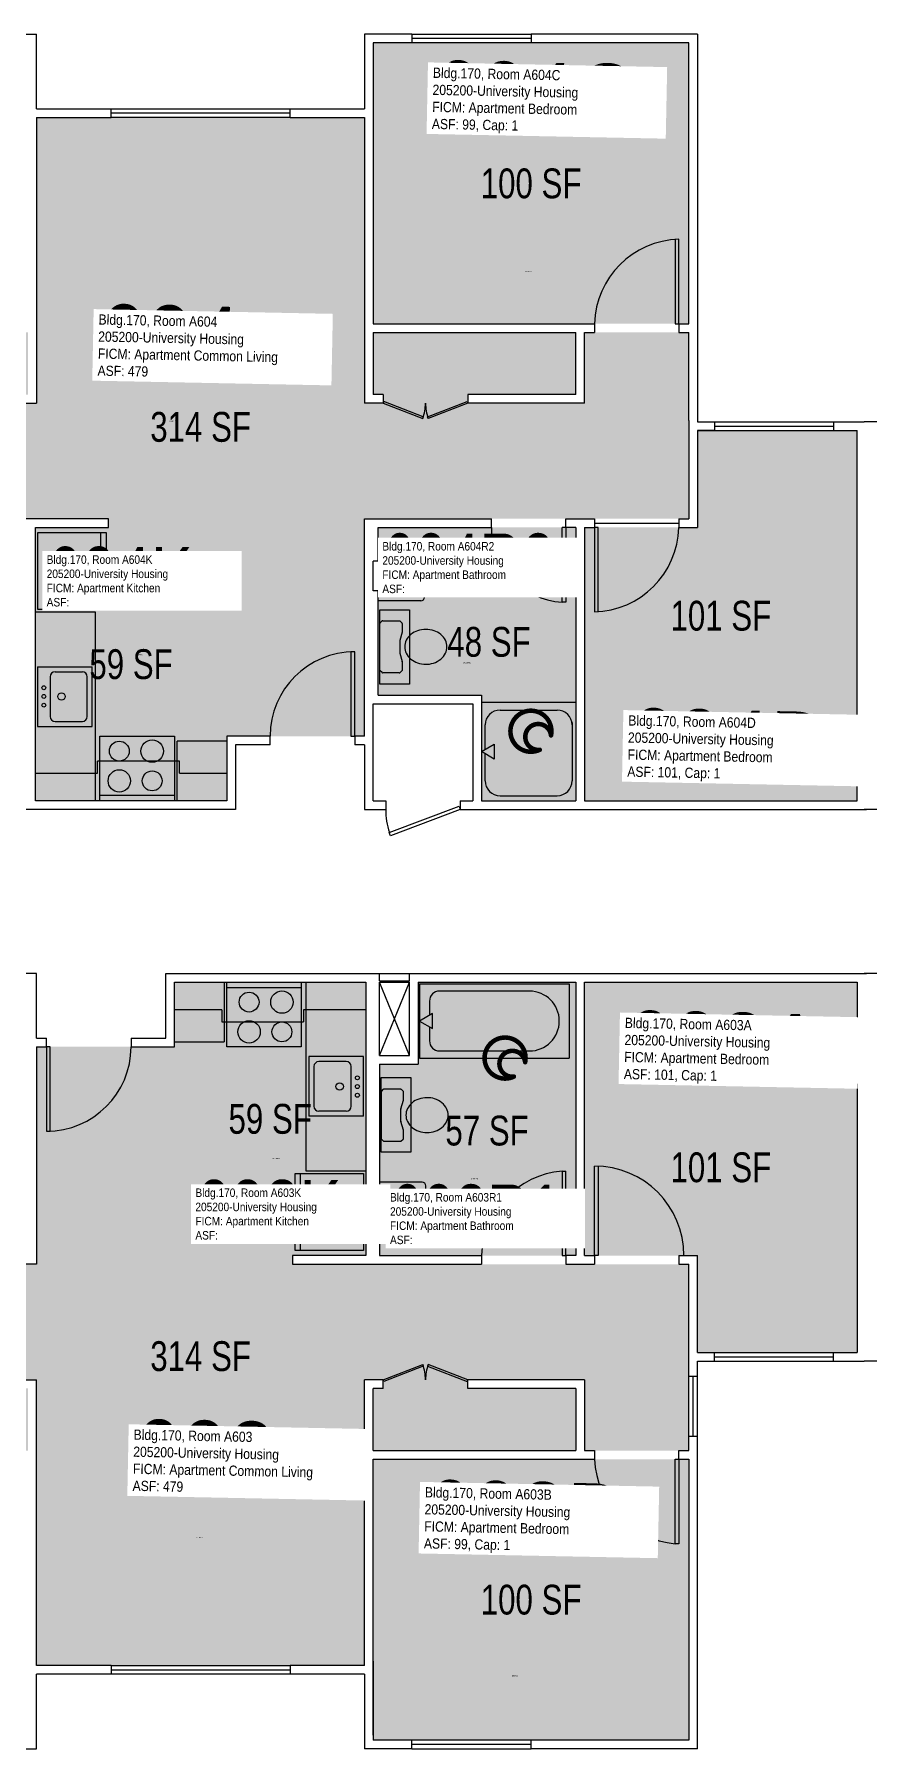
# Model space of a CAD drawing. Header units: inches. Extents: x -88 to 2437, y -52 to 1673.
# Drawn here: x 915 to 1251, y -52 to 638 of the extents above; entities that cross this region are included whole.
import ezdxf
from ezdxf.enums import TextEntityAlignment as Align

# ---------------------------------------------------------------- set-up
doc = ezdxf.new("R2010")
doc.units = ezdxf.units.IN
doc.header["$LTSCALE"] = 10
doc.header["$MEASUREMENT"] = 0
doc.layers.get('0').update_dxf_attribs({"linetype": 'CONTINUOUS'})
for name, color, linetype in [('A-DOOR', 2, 'CONTINUOUS'), ('A-FLOR', 3, 'CONTINUOUS'), ('A-GLAZ', 1, 'CONTINUOUS'), ('A-IDEN-ICON', 4, 'CONTINUOUS'), ('A-IDEN-RNUM', 7, 'CONTINUOUS'), ('A-IDEN-SNUM', 4, 'CONTINUOUS'), ('A-IDEN-VNUM', 4, 'CONTINUOUS'), ('A-WALL', 5, 'CONTINUOUS'), ('AREA-TEXT', 3, 'CONTINUOUS'), ('Rooms-Category-Color', 7, 'CONTINUOUS'), ('Rooms-College-Color', 7, 'CONTINUOUS'), ('Rooms-Department-Color', 7, 'CONTINUOUS'), ('Rooms-Division-Color', 7, 'CONTINUOUS'), ('Rooms-Information', 7, 'CONTINUOUS')]:
    doc.layers.add(name, color=color, linetype=linetype)
doc.styles.add('CP_AREA', font='arial.ttf', dxfattribs={"height": 15})
doc.styles.add('CP_ROOMSNUMBER', font='arial.ttf', dxfattribs={"height": 1})
doc.styles.add('CP_ROOMVNUMBER', font='arial.ttf', dxfattribs={"width": 0.85, "height": 0.075})

# ---------------------------------------------------------------- blocks, each defined once
blk = doc.blocks.new('CPBATH')
at = {"color": 0, "linetype": 'ByBlock', "const_width": 0.0127}
for points in [[(0.0571, 0.0168, 0.861492), (-0.0551, 0, 1)], [(-0.0551, 0, 0.726902), (0.0487, -0.0337, 1)], [(0.0571, 0.0168, 0.729002), (-0.0084, -0.0042, 1)], [(-0.0084, -0.0042, 0.609468), (0.0487, -0.0337, 1)]]:
    blk.add_lwpolyline(points, format="xyb", dxfattribs=at)
at = {"color": 0, "linetype": 'ByBlock', "const_width": 0.00637}
for points in [[(0.0544, 0.0152, 1), (0.0599, 0.0184, 1)], [(0.0459, -0.0353, 1), (0.0515, -0.0321, 1)]]:
    blk.add_lwpolyline(points, format="xyb", close=True, dxfattribs=at)

msp = doc.modelspace()

# ---------------------------------------------------------------- hatches: boundary and pattern name
at = {"layer": 'Rooms-Category-Color', "true_color": 0x728ef3}
for points in [[(1051.31, 521.86), (1178.31, 521.86), (1178.31, 634.86), (1051.31, 634.86)], [(1178.31, 518.36), (1178.31, 443.36), (1047.81, 443.36), (1047.81, 355.86), (992.31, 355.86), (992.31, 439.86), (944.8, 439.86), (944.8, 443.36), (785.31, 443.36), (785.31, 518.36), (827.31, 518.36), (827.31, 489.86), (874.31, 489.86), (874.31, 493.36), (830.81, 493.36), (830.81, 518.36), (912.31, 518.36), (912.31, 493.36), (908.31, 493.36), (908.31, 489.86), (915.81, 489.86), (915.81, 604.86), (1047.81, 604.86), (1047.81, 489.86), (1055.31, 489.86), (1055.31, 493.36), (1051.31, 493.36), (1051.31, 518.36), (1132.81, 518.36), (1132.81, 493.36), (1089.31, 493.36), (1089.31, 489.86), (1136.31, 489.86), (1136.31, 518.36)], [(1181.81, 478.86), (1246.06, 478.86), (1246.06, 329.86), (1136.31, 329.86), (1136.31, 439.86), (1181.81, 439.86)], [(915.31, 439.86), (992.31, 439.86), (992.31, 329.86), (915.31, 329.86)], [(1132.81, 439.86), (1053.31, 439.86), (1053.31, 372.36), (1094.81, 372.36), (1094.81, 329.86), (1132.81, 329.86)], [(971.31, 256.86), (1048.31, 256.86), (1048.31, 146.86), (971.31, 146.86)], [(1069.31, 256.86), (1132.81, 256.86), (1132.81, 146.86), (1053.81, 146.86), (1053.81, 223.86), (1069.31, 223.86)], [(1136.31, 256.86), (1246.06, 256.86), (1246.06, 107.86), (1181.81, 107.86), (1181.81, 146.86), (1136.31, 146.86)], [(785.31, 68.36), (785.31, 143.36), (915.81, 143.36), (915.81, 230.86), (971.31, 230.86), (971.31, 146.86), (1018.82, 146.86), (1018.82, 143.36), (1178.31, 143.36), (1178.31, 68.36), (1136.31, 68.36), (1136.31, 96.86), (1089.31, 96.86), (1089.31, 93.36), (1132.81, 93.36), (1132.81, 68.36), (1051.31, 68.36), (1051.31, 93.36), (1055.31, 93.36), (1055.31, 96.86), (1047.81, 96.86), (1047.81, -18.14), (915.81, -18.14), (915.81, 96.86), (908.31, 96.86), (908.31, 93.36), (912.31, 93.36), (912.31, 68.36), (830.81, 68.36), (830.81, 93.36), (874.31, 93.36), (874.31, 96.86), (827.31, 96.86), (827.31, 68.36)], [(1051.31, 64.86), (1178.31, 64.86), (1178.31, -48.14), (1051.31, -48.14)]]:
    msp.add_hatch(color=171, dxfattribs=at).paths.add_polyline_path(points)
at = {"layer": 'Rooms-College-Color', "true_color": 0xadadad}
for points in [[(1051.31, 521.86), (1178.31, 521.86), (1178.31, 634.86), (1051.31, 634.86)], [(1178.31, 518.36), (1178.31, 443.36), (1047.81, 443.36), (1047.81, 355.86), (992.31, 355.86), (992.31, 439.86), (944.8, 439.86), (944.8, 443.36), (785.31, 443.36), (785.31, 518.36), (827.31, 518.36), (827.31, 489.86), (874.31, 489.86), (874.31, 493.36), (830.81, 493.36), (830.81, 518.36), (912.31, 518.36), (912.31, 493.36), (908.31, 493.36), (908.31, 489.86), (915.81, 489.86), (915.81, 604.86), (1047.81, 604.86), (1047.81, 489.86), (1055.31, 489.86), (1055.31, 493.36), (1051.31, 493.36), (1051.31, 518.36), (1132.81, 518.36), (1132.81, 493.36), (1089.31, 493.36), (1089.31, 489.86), (1136.31, 489.86), (1136.31, 518.36)], [(1181.81, 478.86), (1246.06, 478.86), (1246.06, 329.86), (1136.31, 329.86), (1136.31, 439.86), (1181.81, 439.86)], [(915.31, 439.86), (992.31, 439.86), (992.31, 329.86), (915.31, 329.86)], [(1132.81, 439.86), (1053.31, 439.86), (1053.31, 372.36), (1094.81, 372.36), (1094.81, 329.86), (1132.81, 329.86)], [(971.31, 256.86), (1048.31, 256.86), (1048.31, 146.86), (971.31, 146.86)], [(1069.31, 256.86), (1132.81, 256.86), (1132.81, 146.86), (1053.81, 146.86), (1053.81, 223.86), (1069.31, 223.86)], [(1136.31, 256.86), (1246.06, 256.86), (1246.06, 107.86), (1181.81, 107.86), (1181.81, 146.86), (1136.31, 146.86)], [(785.31, 68.36), (785.31, 143.36), (915.81, 143.36), (915.81, 230.86), (971.31, 230.86), (971.31, 146.86), (1018.82, 146.86), (1018.82, 143.36), (1178.31, 143.36), (1178.31, 68.36), (1136.31, 68.36), (1136.31, 96.86), (1089.31, 96.86), (1089.31, 93.36), (1132.81, 93.36), (1132.81, 68.36), (1051.31, 68.36), (1051.31, 93.36), (1055.31, 93.36), (1055.31, 96.86), (1047.81, 96.86), (1047.81, -18.14), (915.81, -18.14), (915.81, 96.86), (908.31, 96.86), (908.31, 93.36), (912.31, 93.36), (912.31, 68.36), (830.81, 68.36), (830.81, 93.36), (874.31, 93.36), (874.31, 96.86), (827.31, 96.86), (827.31, 68.36)], [(1051.31, 64.86), (1178.31, 64.86), (1178.31, -48.14), (1051.31, -48.14)]]:
    msp.add_hatch(color=253, dxfattribs=at).paths.add_polyline_path(points)
at = {"layer": 'Rooms-Department-Color', "true_color": 0x604aed}
for points in [[(1051.31, 521.86), (1178.31, 521.86), (1178.31, 634.86), (1051.31, 634.86)], [(1178.31, 518.36), (1178.31, 443.36), (1047.81, 443.36), (1047.81, 355.86), (992.31, 355.86), (992.31, 439.86), (944.8, 439.86), (944.8, 443.36), (785.31, 443.36), (785.31, 518.36), (827.31, 518.36), (827.31, 489.86), (874.31, 489.86), (874.31, 493.36), (830.81, 493.36), (830.81, 518.36), (912.31, 518.36), (912.31, 493.36), (908.31, 493.36), (908.31, 489.86), (915.81, 489.86), (915.81, 604.86), (1047.81, 604.86), (1047.81, 489.86), (1055.31, 489.86), (1055.31, 493.36), (1051.31, 493.36), (1051.31, 518.36), (1132.81, 518.36), (1132.81, 493.36), (1089.31, 493.36), (1089.31, 489.86), (1136.31, 489.86), (1136.31, 518.36)], [(1181.81, 478.86), (1246.06, 478.86), (1246.06, 329.86), (1136.31, 329.86), (1136.31, 439.86), (1181.81, 439.86)], [(915.31, 439.86), (992.31, 439.86), (992.31, 329.86), (915.31, 329.86)], [(1132.81, 439.86), (1053.31, 439.86), (1053.31, 372.36), (1094.81, 372.36), (1094.81, 329.86), (1132.81, 329.86)], [(971.31, 256.86), (1048.31, 256.86), (1048.31, 146.86), (971.31, 146.86)], [(1069.31, 256.86), (1132.81, 256.86), (1132.81, 146.86), (1053.81, 146.86), (1053.81, 223.86), (1069.31, 223.86)], [(1136.31, 256.86), (1246.06, 256.86), (1246.06, 107.86), (1181.81, 107.86), (1181.81, 146.86), (1136.31, 146.86)], [(785.31, 68.36), (785.31, 143.36), (915.81, 143.36), (915.81, 230.86), (971.31, 230.86), (971.31, 146.86), (1018.82, 146.86), (1018.82, 143.36), (1178.31, 143.36), (1178.31, 68.36), (1136.31, 68.36), (1136.31, 96.86), (1089.31, 96.86), (1089.31, 93.36), (1132.81, 93.36), (1132.81, 68.36), (1051.31, 68.36), (1051.31, 93.36), (1055.31, 93.36), (1055.31, 96.86), (1047.81, 96.86), (1047.81, -18.14), (915.81, -18.14), (915.81, 96.86), (908.31, 96.86), (908.31, 93.36), (912.31, 93.36), (912.31, 68.36), (830.81, 68.36), (830.81, 93.36), (874.31, 93.36), (874.31, 96.86), (827.31, 96.86), (827.31, 68.36)], [(1051.31, 64.86), (1178.31, 64.86), (1178.31, -48.14), (1051.31, -48.14)]]:
    msp.add_hatch(color=173, dxfattribs=at).paths.add_polyline_path(points)
at = {"layer": 'Rooms-Division-Color', "true_color": 0x604aed}
for points in [[(1051.31, 521.86), (1178.31, 521.86), (1178.31, 634.86), (1051.31, 634.86)], [(1178.31, 518.36), (1178.31, 443.36), (1047.81, 443.36), (1047.81, 355.86), (992.31, 355.86), (992.31, 439.86), (944.8, 439.86), (944.8, 443.36), (785.31, 443.36), (785.31, 518.36), (827.31, 518.36), (827.31, 489.86), (874.31, 489.86), (874.31, 493.36), (830.81, 493.36), (830.81, 518.36), (912.31, 518.36), (912.31, 493.36), (908.31, 493.36), (908.31, 489.86), (915.81, 489.86), (915.81, 604.86), (1047.81, 604.86), (1047.81, 489.86), (1055.31, 489.86), (1055.31, 493.36), (1051.31, 493.36), (1051.31, 518.36), (1132.81, 518.36), (1132.81, 493.36), (1089.31, 493.36), (1089.31, 489.86), (1136.31, 489.86), (1136.31, 518.36)], [(1181.81, 478.86), (1246.06, 478.86), (1246.06, 329.86), (1136.31, 329.86), (1136.31, 439.86), (1181.81, 439.86)], [(915.31, 439.86), (992.31, 439.86), (992.31, 329.86), (915.31, 329.86)], [(1132.81, 439.86), (1053.31, 439.86), (1053.31, 372.36), (1094.81, 372.36), (1094.81, 329.86), (1132.81, 329.86)], [(971.31, 256.86), (1048.31, 256.86), (1048.31, 146.86), (971.31, 146.86)], [(1069.31, 256.86), (1132.81, 256.86), (1132.81, 146.86), (1053.81, 146.86), (1053.81, 223.86), (1069.31, 223.86)], [(1136.31, 256.86), (1246.06, 256.86), (1246.06, 107.86), (1181.81, 107.86), (1181.81, 146.86), (1136.31, 146.86)], [(785.31, 68.36), (785.31, 143.36), (915.81, 143.36), (915.81, 230.86), (971.31, 230.86), (971.31, 146.86), (1018.82, 146.86), (1018.82, 143.36), (1178.31, 143.36), (1178.31, 68.36), (1136.31, 68.36), (1136.31, 96.86), (1089.31, 96.86), (1089.31, 93.36), (1132.81, 93.36), (1132.81, 68.36), (1051.31, 68.36), (1051.31, 93.36), (1055.31, 93.36), (1055.31, 96.86), (1047.81, 96.86), (1047.81, -18.14), (915.81, -18.14), (915.81, 96.86), (908.31, 96.86), (908.31, 93.36), (912.31, 93.36), (912.31, 68.36), (830.81, 68.36), (830.81, 93.36), (874.31, 93.36), (874.31, 96.86), (827.31, 96.86), (827.31, 68.36)], [(1051.31, 64.86), (1178.31, 64.86), (1178.31, -48.14), (1051.31, -48.14)]]:
    msp.add_hatch(color=173, dxfattribs=at).paths.add_polyline_path(points)

# ---------------------------------------------------------------- linework, layer by layer
for p, q in [((916.31, 406.86), (916.31, 437.86)), ((916.31, 437.86), (943.81, 437.86)), ((941.56, 437.86), (941.56, 406.86)), ((943.81, 437.86), (943.81, 406.86)), ((1070.43, 430.36), (1053.31, 430.36)), ((1071.93, 428.86), (1071.93, 411.86)), ((1070.43, 410.36), (1053.31, 410.36)), ((915.31, 405.86), (939.31, 405.86)), ((943.81, 406.86), (916.31, 406.86)), ((939.31, 405.86), (939.31, 329.86)), ((1053.93, 376.77), (1053.93, 406.77)), ((1053.93, 406.77), (1065.93, 406.77)), ((1053.93, 382.36), (1053.93, 401.19)), ((1054.05, 401.48), (1054.81, 402.24)), ((1055.1, 402.36), (1061.93, 402.36)), ((1061.93, 402.36), (1062.81, 401.48)), ((1062.93, 401.19), (1062.93, 397.92)), ((1065.93, 406.77), (1065.93, 376.77)), ((1061.93, 394.3), (1061.93, 389.42)), ((1062.92, 397.8), (1061.95, 394.42)), ((1061.95, 389.3), (1062.92, 385.92)), ((916.21, 383.82), (938.21, 383.82)), ((916.21, 383.82), (916.21, 359.82)), ((921.21, 379.82), (921.21, 363.82)), ((923.21, 381.82), (934.21, 381.82)), ((936.21, 363.82), (936.21, 379.82)), ((938.21, 359.82), (938.21, 383.82)), ((1054.81, 381.48), (1053.93, 382.36)), ((1061.76, 381.36), (1055.1, 381.36)), ((1062.93, 382.36), (1062.05, 381.48)), ((1062.93, 385.8), (1062.93, 382.36)), ((1065.93, 376.77), (1053.93, 376.77)), ((1132.81, 369.36), (1094.81, 369.36)), ((1102.31, 366.39), (1125.31, 366.39)), ((916.21, 359.82), (938.21, 359.82)), ((923.21, 361.82), (934.21, 361.82)), ((1096.31, 350.51), (1096.31, 360.39)), ((1131.31, 361.39), (1131.31, 337.89)), ((941.31, 329.86), (941.31, 355.86)), ((941.31, 355.86), (971.31, 355.86)), ((971.31, 355.86), (971.31, 329.86)), ((992.31, 353.86), (972.31, 353.86)), ((972.31, 329.86), (972.31, 353.86)), ((1094.81, 349.64), (1100, 352.64)), ((1100, 352.64), (1100, 346.64)), ((973.31, 345.86), (940.37, 345.86)), ((940.37, 340.93), (940.37, 345.86)), ((973.31, 340.93), (973.31, 345.86)), ((1100, 346.64), (1094.81, 349.64)), ((1096.31, 337.89), (1096.31, 348.78)), ((915.31, 340.93), (940.37, 340.93)), ((973.31, 340.93), (992.31, 340.93)), ((971.31, 331.94), (941.31, 331.94)), ((1102.31, 331.89), (1125.31, 331.89)), ((991.31, 256.86), (991.31, 232.86)), ((992.31, 230.86), (992.31, 256.86)), ((1022.31, 256.86), (1022.31, 230.86)), ((1024.31, 180.86), (1024.31, 256.86)), ((1069.93, 256.23), (1069.93, 226.23)), ((1069.93, 256.23), (1130.18, 256.23)), ((1130.18, 256.23), (1130.18, 226.23)), ((992.31, 254.78), (1022.31, 254.78)), ((1073.95, 249.27), (1073.95, 243.55)), ((1114.11, 253.28), (1077.96, 253.28)), ((990.31, 245.79), (971.31, 245.79)), ((990.31, 245.79), (990.31, 240.86)), ((1048.31, 245.79), (1023.24, 245.79)), ((1023.24, 245.79), (1023.24, 240.86)), ((1075.13, 244.23), (1069.93, 241.23)), ((1075.13, 238.23), (1075.13, 244.23)), ((990.31, 240.86), (1023.24, 240.86)), ((1069.93, 241.23), (1075.13, 238.23)), ((1073.95, 238.92), (1073.95, 233.2)), ((971.31, 232.86), (991.31, 232.86)), ((1022.31, 230.86), (992.31, 230.86)), ((1077.96, 229.18), (1114.11, 229.18)), ((1025.4, 226.9), (1025.4, 202.9)), ((1047.4, 226.9), (1025.4, 226.9)), ((1027.4, 222.9), (1027.4, 206.9)), ((1040.4, 224.9), (1029.4, 224.9)), ((1042.4, 206.9), (1042.4, 222.9)), ((1047.4, 202.9), (1047.4, 226.9)), ((1069.93, 226.23), (1130.18, 226.23)), ((1054.43, 218.45), (1066.43, 218.45)), ((1054.43, 188.45), (1054.43, 218.45)), ((1066.43, 218.45), (1066.43, 188.45)), ((1055.31, 213.74), (1054.43, 212.86)), ((1054.43, 212.86), (1054.43, 194.03)), ((1062.26, 213.86), (1055.6, 213.86)), ((1062.45, 205.92), (1063.43, 209.36)), ((1063.43, 212.86), (1062.55, 213.74)), ((1063.43, 209.36), (1063.43, 212.86)), ((1047.4, 202.9), (1025.4, 202.9)), ((1040.4, 204.9), (1029.4, 204.9)), ((1062.43, 200.92), (1062.43, 205.8)), ((1063.43, 197.36), (1062.45, 200.8)), ((1054.55, 193.74), (1055.43, 192.86)), ((1062.43, 192.86), (1063.31, 193.74)), ((1063.43, 194.03), (1063.43, 197.36)), ((1066.43, 188.45), (1054.43, 188.45)), ((1055.43, 192.86), (1062.43, 192.86)), ((1019.81, 148.86), (1019.81, 179.86)), ((1019.81, 179.86), (1047.31, 179.86)), ((1022.06, 148.86), (1022.06, 179.86)), ((1048.31, 180.86), (1024.31, 180.86)), ((1047.31, 179.86), (1047.31, 148.86)), ((1070.92, 176.36), (1053.79, 176.36)), ((1072.42, 157.86), (1072.42, 174.86)), ((1070.92, 156.36), (1053.79, 156.36)), ((1047.31, 148.86), (1019.81, 148.86))]:
    msp.add_line(p, q)
for centre, radius in [((918.71, 375.36), 0.791), ((918.71, 371.86), 0.791), ((925.83, 371.86), 1.5), ((918.71, 368.36), 0.791), ((949.08, 349.86), 4), ((962.31, 349.86), 4.5), ((949.08, 337.87), 4.5), ((962.31, 337.87), 4), ((1001.31, 248.85), 4), ((1014.53, 248.85), 4.5), ((1001.31, 236.86), 4.5), ((1014.53, 236.86), 4), ((1037.78, 214.86), 1.5), ((1044.9, 218.36), 0.791), ((1044.9, 214.86), 0.791), ((1044.9, 211.36), 0.791)]:
    msp.add_circle(centre, radius)
for centre, radius, start, end in [((1063.53, 422.54), 5.42, 90, 116.19159), ((1063.53, 422.54), 5.42, 63.80841, 90), ((1070.43, 428.86), 1.5, 0, 90), ((1066.13, 420.36), 9, 160.77064, 180), ((1064.86, 420.8), 7.65, 139.89909, 160.77064), ((1064.05, 421.49), 6.59, 116.19159, 139.89909), ((1063.01, 421.49), 6.59, 40.10091, 63.80841), ((1062.2, 420.8), 7.65, 19.22936, 40.10091), ((1060.93, 420.36), 9, 0, 19.22936), ((1066.13, 420.36), 9, 180, 199.22936), ((1064.86, 419.92), 7.65, 199.22936, 220.10091), ((1064.05, 419.23), 6.59, 220.10091, 243.80841), ((1063.01, 419.23), 6.59, 296.19159, 319.89909), ((1062.2, 419.92), 7.65, 319.89909, 340.77064), ((1060.93, 420.36), 9, 340.77064, 0), ((1063.53, 418.18), 5.42, 243.80841, 270), ((1063.53, 418.18), 5.42, 270, 296.19159), ((1070.43, 411.86), 1.5, 270, 0), ((1054.35, 401.19), 0.418, 135, 180), ((1055.1, 401.94), 0.418, 90, 135), ((1062.51, 401.19), 0.418, 0, 45), ((1062.35, 394.3), 0.418, 164.0546, 180), ((1069.73, 391.86), 5.8, 153.29881, 180), ((1071.04, 391.2), 7.26, 129.47246, 153.29881), ((1071.88, 390.18), 8.59, 108.83538, 129.47246), ((1072.43, 388.57), 10.29, 90, 108.83538), ((1072.43, 388.57), 10.29, 71.16462, 90), ((1072.98, 390.18), 8.59, 50.52754, 71.16462), ((1073.83, 391.2), 7.26, 26.70119, 50.52754), ((1075.13, 391.86), 5.8, 0, 26.70119), ((1062.35, 389.42), 0.418, 180, 195.9454), ((1069.73, 391.86), 5.8, 180, 206.70119), ((1071.04, 392.51), 7.26, 206.70119, 230.52754), ((1071.88, 393.54), 8.59, 230.52754, 251.16462), ((1072.45, 394.19), 9.43, 288.83538, 309.47246), ((1073.83, 392.51), 7.26, 309.47246, 333.29881), ((1075.13, 391.86), 5.8, 333.29881, 0), ((923.21, 379.82), 2, 90, 180), ((934.21, 379.82), 2, 0, 90), ((1055.1, 381.78), 0.418, 225, 270), ((1061.76, 381.78), 0.418, 270, 315), ((1062.51, 385.8), 0.418, 0, 15.9454), ((1072.43, 395.15), 10.29, 251.16462, 270), ((1072.95, 392.72), 7.87, 266.22456, 288.83538), ((1102.31, 360.39), 6, 90, 180), ((1125.31, 360.39), 6, 0, 90), ((923.21, 363.82), 2, 180, 270), ((934.21, 363.82), 2, 270, 0), ((1102.31, 337.89), 6, 180, 270), ((1125.31, 337.89), 6, 270, 0), ((1077.96, 249.27), 4.02, 90, 180), ((1114.11, 241.23), 12.05, 270, 90), ((1077.96, 233.2), 4.02, 180, 270), ((1029.4, 222.9), 2, 90, 180), ((1040.4, 222.9), 2, 0, 90), ((1055.6, 213.44), 0.418, 90, 135), ((1062.26, 213.44), 0.418, 45, 90), ((1071.54, 202.7), 7.26, 129.47246, 153.29881), ((1072.38, 201.68), 8.59, 108.83538, 129.47246), ((1072.93, 200.07), 10.29, 90, 108.83538), ((1073.45, 202.5), 7.87, 71.16462, 93.77544), ((1072.95, 201.03), 9.43, 50.52754, 71.16462), ((1074.33, 202.7), 7.26, 26.70119, 50.52754), ((1029.4, 206.9), 2, 180, 270), ((1040.4, 206.9), 2, 270, 0), ((1062.85, 205.8), 0.418, 164.0546, 180), ((1062.85, 200.92), 0.418, 180, 195.9454), ((1070.23, 203.36), 5.8, 153.29881, 180), ((1070.23, 203.36), 5.8, 180, 206.70119), ((1071.54, 204.01), 7.26, 206.70119, 230.52754), ((1074.33, 204.01), 7.26, 309.47246, 333.29881), ((1075.63, 203.36), 5.8, 0, 26.70119), ((1075.63, 203.36), 5.8, 333.29881, 0), ((1054.85, 194.03), 0.418, 180, 225), ((1063.01, 194.03), 0.418, 315, 0), ((1072.38, 205.04), 8.59, 230.52754, 251.16462), ((1072.93, 206.65), 10.29, 251.16462, 270), ((1072.93, 206.65), 10.29, 270, 288.83538), ((1073.48, 205.04), 8.59, 288.83538, 309.47246), ((1064.54, 167.49), 6.59, 116.19159, 139.89909), ((1064.02, 168.54), 5.42, 90, 116.19159), ((1064.02, 168.54), 5.42, 63.80841, 90), ((1063.5, 167.49), 6.59, 40.10091, 63.80841), ((1070.92, 174.86), 1.5, 0, 90), ((1066.62, 166.36), 9, 160.77064, 180), ((1066.62, 166.36), 9, 180, 199.22936), ((1065.35, 166.8), 7.65, 139.89909, 160.77064), ((1062.69, 166.8), 7.65, 19.22936, 40.10091), ((1061.42, 166.36), 9, 0, 19.22936), ((1061.42, 166.36), 9, 340.77064, 0), ((1065.35, 165.92), 7.65, 199.22936, 220.10091), ((1064.54, 165.23), 6.59, 220.10091, 243.80841), ((1064.02, 164.18), 5.42, 243.80841, 270), ((1064.02, 164.18), 5.42, 270, 296.19159), ((1063.5, 165.23), 6.59, 296.19159, 319.89909), ((1062.69, 165.92), 7.65, 319.89909, 340.77064), ((1070.92, 157.86), 1.5, 270, 0)]:
    msp.add_arc(centre, radius, start, end)
at = {"layer": 'A-DOOR'}
for p, q in [((1172.81, 555.86), (1172.81, 521.86)), ((1174.31, 521.86), (1174.31, 555.86)), ((1172.81, 521.86), (1174.31, 521.86)), ((1055.56, 490.52), (1055.31, 489.86)), ((1071.43, 484.44), (1055.56, 490.52)), ((1073.18, 484.44), (1089.05, 490.52)), ((1089.05, 490.52), (1089.31, 489.86)), ((1055.31, 489.86), (1071.18, 483.77)), ((1071.18, 483.77), (1071.43, 484.44)), ((1073.43, 483.77), (1073.18, 484.44)), ((1089.31, 489.86), (1073.43, 483.77)), ((1140.31, 441.61), (1174.31, 441.61)), ((1127.31, 409.86), (1127.31, 439.86)), ((1128.81, 439.86), (1127.31, 439.86)), ((1128.81, 439.86), (1128.81, 409.86)), ((1140.31, 439.86), (1140.31, 405.86)), ((1141.81, 439.86), (1140.31, 439.86)), ((1141.81, 405.86), (1141.81, 439.86)), ((1128.81, 409.86), (1127.31, 409.86)), ((1043.81, 389.86), (1042.31, 389.86)), ((1042.31, 389.86), (1042.31, 355.86)), ((1043.81, 355.86), (1043.81, 389.86)), ((1042.31, 355.86), (1043.81, 355.86)), ((1057.74, 317.09), (1085.81, 327.68)), ((1086.31, 326.36), (1058.24, 315.77)), ((1085.81, 327.68), (1086.31, 326.36)), ((1058.24, 315.77), (1057.74, 317.09)), ((921.31, 230.86), (919.81, 230.86)), ((919.81, 230.86), (919.81, 196.86)), ((921.31, 196.86), (921.31, 230.86)), ((919.81, 196.86), (921.31, 196.86)), ((1127.31, 180.86), (1127.31, 146.86)), ((1127.31, 180.86), (1128.81, 180.86)), ((1128.81, 146.86), (1128.81, 180.86)), ((1140.31, 146.86), (1140.31, 182.86)), ((1141.81, 182.86), (1141.81, 146.86)), ((1127.31, 146.86), (1128.81, 146.86)), ((1141.81, 146.86), (1140.31, 146.86)), ((1055.31, 96.86), (1071.18, 102.95)), ((1055.56, 96.2), (1055.31, 96.86)), ((1071.43, 102.28), (1055.56, 96.2)), ((1071.18, 102.95), (1071.43, 102.28)), ((1073.43, 102.95), (1073.18, 102.28)), ((1073.18, 102.28), (1089.05, 96.2)), ((1089.31, 96.86), (1073.43, 102.95)), ((1089.05, 96.2), (1089.31, 96.86)), ((1172.81, 64.86), (1174.31, 64.86)), ((1172.81, 30.86), (1172.81, 64.86)), ((1174.31, 64.86), (1174.31, 30.86)), ((1174.31, 30.86), (1172.81, 30.86))]:
    msp.add_line(p, q, dxfattribs=at)
for centre, radius, start, end in [((1175.27, 520.9), 34.97, 91.57576, 178.42424), ((1055.31, 489.86), 17, 339.02254, 0), ((1089.31, 489.86), 17, 180, 200.97746), ((1128.58, 439.61), 29.77, 179.51034, 267.55206), ((1139.34, 440.82), 34.97, 271.57576, 358.42424), ((1043.81, 355.86), 34, 90, 180), ((1083.5, 325.99), 27.2, 179.22408, 199.05218), ((919.81, 230.86), 34, 270, 0), ((1130.41, 145.36), 35.64, 94.99827, 177.58607), ((1140.31, 146.86), 36, 0, 90), ((1055.31, 96.86), 17, 0, 20.97746), ((1089.31, 96.86), 17, 159.02254, 180), ((1175.95, 66.39), 35.67, 182.4645, 264.95117)]:
    msp.add_arc(centre, radius, start, end, dxfattribs=at)
at = {"layer": 'A-FLOR'}
for p, q in [((1065.81, 227.36), (1053.81, 256.86)), ((1053.81, 227.36), (1065.81, 256.86))]:
    msp.add_line(p, q, dxfattribs=at)
at = {"layer": 'A-GLAZ'}
for p, q in [((1066.81, 638.36), (1114.81, 638.36)), ((1114.81, 636.61), (1066.81, 636.61)), ((1114.81, 634.86), (1066.81, 634.86)), ((945.81, 608.36), (1017.81, 608.36)), ((1017.81, 606.61), (945.81, 606.61)), ((1017.81, 604.86), (945.81, 604.86)), ((1188.56, 482.36), (1236.56, 482.36)), ((1188.56, 480.61), (1236.56, 480.61)), ((1188.56, 478.86), (1236.56, 478.86)), ((1188.56, 107.86), (1236.56, 107.86)), ((1188.56, 106.11), (1236.56, 106.11)), ((1188.56, 104.36), (1236.56, 104.36)), ((1178.31, 74.11), (1178.31, 98.11)), ((1180.06, 74.11), (1180.06, 98.11)), ((1181.81, 74.11), (1181.81, 98.11)), ((945.81, -18.14), (1017.81, -18.14)), ((945.81, -19.89), (1017.81, -19.89)), ((1017.81, -21.64), (945.81, -21.64)), ((1114.81, -48.14), (1066.81, -48.14)), ((1114.81, -49.89), (1066.81, -49.89)), ((1066.81, -51.64), (1114.81, -51.64))]:
    msp.add_line(p, q, dxfattribs=at)
at = {"layer": 'A-WALL'}
for p, q in [((896.81, 638.36), (915.81, 638.36)), ((915.81, 608.36), (915.81, 638.36)), ((1047.81, 638.36), (1047.81, 608.36)), ((1066.81, 638.36), (1047.81, 638.36)), ((1051.31, 634.86), (1051.31, 603.11)), ((1066.81, 634.86), (1051.31, 634.86)), ((1066.81, 638.36), (1066.81, 634.86)), ((1114.81, 638.36), (1114.81, 634.86)), ((1181.81, 638.36), (1114.81, 638.36)), ((1178.31, 634.86), (1114.81, 634.86)), ((1178.31, 521.86), (1178.31, 634.86)), ((1181.81, 638.36), (1181.81, 482.36)), ((915.81, 608.36), (945.81, 608.36)), ((945.81, 604.86), (945.81, 608.36)), ((1017.81, 604.86), (1017.81, 608.36)), ((1017.81, 608.36), (1047.81, 608.36)), ((915.81, 604.86), (915.81, 489.86)), ((915.81, 604.86), (945.81, 604.86)), ((1017.81, 604.86), (1047.81, 604.86)), ((1047.81, 604.86), (1047.81, 489.86)), ((1051.31, 603.11), (1051.31, 521.86)), ((1051.31, 521.86), (1140.31, 521.86)), ((1051.31, 518.36), (1132.81, 518.36)), ((1051.31, 518.36), (1051.31, 493.36)), ((1132.81, 493.36), (1132.81, 518.36)), ((1136.31, 489.86), (1136.31, 518.36)), ((1136.31, 518.36), (1140.31, 518.36)), ((1140.31, 521.86), (1140.31, 518.36)), ((1174.31, 521.86), (1174.31, 518.36)), ((1174.31, 521.86), (1178.31, 521.86)), ((1174.31, 518.36), (1178.31, 518.36)), ((1178.31, 482.86), (1178.31, 518.36)), ((1055.31, 493.36), (1051.31, 493.36)), ((1055.31, 493.36), (1055.31, 489.86)), ((1132.81, 493.36), (1089.31, 493.36)), ((1089.31, 493.36), (1089.31, 489.86)), ((908.31, 489.86), (915.81, 489.86)), ((1055.31, 489.86), (1047.81, 489.86)), ((1136.31, 489.86), (1089.31, 489.86)), ((1178.31, 482.86), (1178.31, 443.36)), ((1181.81, 482.36), (1188.56, 482.36)), ((1181.81, 478.86), (1181.81, 439.86)), ((1181.81, 478.86), (1188.56, 478.86)), ((1188.56, 478.86), (1181.81, 478.86)), ((1188.56, 482.36), (1188.56, 478.86)), ((1236.56, 482.36), (1236.56, 478.86)), ((1236.56, 482.36), (1248.81, 482.36)), ((1236.56, 478.86), (1246.06, 478.86)), ((1246.06, 329.86), (1246.06, 478.86)), ((1261.06, 482.36), (1248.81, 482.36)), ((915.31, 443.36), (868.81, 443.36)), ((944.8, 443.36), (915.31, 443.36)), ((944.8, 439.86), (944.8, 443.36)), ((1047.81, 355.86), (1047.81, 443.36)), ((1047.81, 443.36), (1098.81, 443.36)), ((1098.81, 439.86), (1098.81, 443.36)), ((1128.81, 439.86), (1128.81, 443.36)), ((1128.81, 439.86), (1128.81, 443.36)), ((1128.81, 443.36), (1140.31, 443.36)), ((1140.31, 443.36), (1140.31, 439.86)), ((1174.31, 443.36), (1178.31, 443.36)), ((1174.31, 443.36), (1174.31, 439.86)), ((915.31, 439.86), (944.8, 439.86)), ((915.31, 329.86), (915.31, 439.86)), ((1053.31, 439.86), (1098.81, 439.86)), ((1053.31, 426.36), (1053.31, 439.86)), ((1132.81, 439.86), (1128.81, 439.86)), ((1132.81, 439.86), (1132.81, 329.86)), ((1136.31, 439.86), (1136.31, 329.86)), ((1136.31, 439.86), (1140.31, 439.86)), ((1174.31, 439.86), (1181.81, 439.86)), ((1051.31, 414.36), (1051.31, 426.36)), ((1053.31, 426.36), (1051.31, 426.36)), ((1053.31, 414.36), (1051.31, 414.36)), ((1053.31, 372.36), (1053.31, 414.36)), ((1051.31, 368.86), (1091.31, 368.86)), ((1051.31, 329.86), (1051.31, 368.86)), ((1053.31, 372.36), (1094.81, 372.36)), ((1091.31, 368.86), (1091.31, 329.86)), ((1094.81, 372.36), (1094.81, 329.86)), ((992.31, 355.86), (992.31, 329.86)), ((1009.81, 355.86), (992.31, 355.86)), ((995.81, 352.36), (995.81, 326.36)), ((1009.81, 352.36), (995.81, 352.36)), ((1009.81, 352.36), (1009.81, 355.86)), ((1047.81, 355.86), (1043.81, 355.86)), ((1043.81, 355.86), (1043.81, 352.36)), ((1047.81, 352.36), (1043.81, 352.36)), ((1047.81, 352.36), (1047.81, 326.36)), ((995.81, 326.36), (714.81, 326.36)), ((992.31, 329.86), (915.31, 329.86)), ((1047.81, 326.36), (1056.31, 326.36)), ((1051.31, 329.86), (1056.31, 329.86)), ((1056.31, 329.86), (1056.31, 326.36)), ((1086.31, 329.86), (1086.31, 326.36)), ((1086.31, 329.86), (1091.31, 329.86)), ((1086.31, 326.36), (1248.81, 326.36)), ((1094.81, 329.86), (1132.81, 329.86)), ((1136.31, 329.86), (1246.06, 329.86)), ((1247.81, 326.36), (1249.81, 326.36)), ((1431.81, 326.36), (1248.81, 326.36)), ((915.81, 260.36), (907.31, 260.36)), ((915.81, 234.36), (915.81, 260.36)), ((967.81, 260.36), (1053.81, 260.36)), ((967.81, 234.36), (967.81, 260.36)), ((971.31, 230.86), (971.31, 256.86)), ((971.31, 256.86), (1048.31, 256.86)), ((1048.31, 256.86), (1048.31, 146.86)), ((1053.81, 257.36), (1053.81, 260.36)), ((1053.81, 260.36), (1065.81, 260.36)), ((1053.81, 257.36), (1065.81, 257.36)), ((1053.81, 227.36), (1053.81, 256.86)), ((1053.81, 256.86), (1065.81, 256.86)), ((1065.81, 257.36), (1065.81, 260.36)), ((1065.81, 260.36), (1248.81, 260.36)), ((1065.81, 227.36), (1065.81, 256.86)), ((1069.31, 256.86), (1069.31, 223.86)), ((1069.31, 256.86), (1132.81, 256.86)), ((1132.81, 256.86), (1132.81, 146.86)), ((1136.31, 146.86), (1136.31, 256.86)), ((1136.31, 256.86), (1246.06, 256.86)), ((1246.06, 256.86), (1246.06, 107.86)), ((1247.81, 260.36), (1249.81, 260.36)), ((1411.31, 260.36), (1248.81, 260.36)), ((915.81, 234.36), (919.81, 234.36)), ((915.81, 230.86), (919.81, 230.86)), ((915.81, 230.86), (915.81, 143.36)), ((919.81, 230.86), (919.81, 234.36)), ((953.81, 234.36), (953.81, 230.86)), ((953.81, 234.36), (967.81, 234.36)), ((953.81, 230.86), (971.31, 230.86)), ((1053.81, 227.36), (1065.81, 227.36)), ((1053.81, 223.86), (1053.81, 172.36)), ((1053.81, 223.86), (1069.31, 223.86)), ((1051.79, 172.36), (1051.79, 160.36)), ((1053.81, 172.36), (1051.79, 172.36)), ((1053.81, 160.36), (1051.79, 160.36)), ((1053.81, 160.36), (1053.81, 146.86)), ((1048.31, 146.86), (1018.82, 146.86)), ((1018.82, 146.86), (1018.82, 143.36)), ((1053.81, 146.86), (1094.81, 146.86)), ((1071.43, 146.86), (1090.81, 146.86)), ((1094.81, 146.86), (1094.81, 143.36)), ((1132.81, 146.86), (1128.81, 146.86)), ((1128.81, 146.86), (1128.81, 143.36)), ((1136.31, 146.86), (1140.31, 146.86)), ((1140.31, 146.86), (1140.31, 143.36)), ((1140.31, 146.86), (1140.31, 143.36)), ((1174.31, 146.86), (1181.81, 146.86)), ((1174.31, 146.86), (1174.31, 143.36)), ((1181.81, 107.86), (1181.81, 146.86)), ((915.81, 143.36), (864.81, 143.36)), ((1018.82, 143.36), (1048.31, 143.36)), ((1048.31, 143.36), (1094.81, 143.36)), ((1128.81, 143.36), (1140.31, 143.36)), ((1174.31, 143.36), (1178.31, 143.36)), ((1178.31, 104.36), (1178.31, 143.36)), ((1178.31, 98.11), (1178.31, 104.36)), ((1181.81, 107.86), (1188.56, 107.86)), ((1181.81, 104.36), (1188.56, 104.36)), ((1181.81, 98.11), (1181.81, 104.36)), ((1188.56, 104.36), (1188.56, 107.86)), ((1236.56, 104.36), (1236.56, 107.86)), ((1236.56, 107.86), (1246.06, 107.86)), ((1236.56, 104.36), (1248.81, 104.36)), ((1261.06, 104.36), (1248.81, 104.36)), ((908.31, 96.86), (915.81, 96.86)), ((915.81, -18.14), (915.81, 96.86)), ((1047.81, -18.14), (1047.81, 96.86)), ((1055.31, 96.86), (1047.81, 96.86)), ((1055.31, 93.36), (1055.31, 96.86)), ((1136.31, 96.86), (1089.31, 96.86)), ((1089.31, 93.36), (1089.31, 96.86)), ((1136.31, 96.86), (1136.31, 68.36)), ((1181.81, 98.11), (1178.31, 98.11)), ((1051.31, 68.36), (1051.31, 93.36)), ((1055.31, 93.36), (1051.31, 93.36)), ((1132.81, 93.36), (1089.31, 93.36)), ((1132.81, 93.36), (1132.81, 68.36)), ((1178.31, 68.36), (1178.31, 74.11)), ((1178.31, 74.11), (1181.81, 74.11)), ((1181.81, -51.64), (1181.81, 74.11)), ((1051.31, 68.36), (1132.81, 68.36)), ((1051.31, -16.39), (1051.31, 64.86)), ((1051.31, 64.86), (1140.31, 64.86)), ((1136.31, 68.36), (1140.31, 68.36)), ((1140.31, 68.36), (1140.31, 64.86)), ((1174.31, 64.86), (1174.31, 68.36)), ((1174.31, 68.36), (1178.31, 68.36)), ((1174.31, 64.86), (1178.31, 64.86)), ((1178.31, 64.86), (1178.31, -48.14)), ((945.81, -18.14), (915.81, -18.14)), ((945.81, -18.14), (945.81, -21.64)), ((1017.81, -18.14), (1017.81, -21.64)), ((1047.81, -18.14), (1017.81, -18.14)), ((1051.31, -46.14), (1051.31, -16.39)), ((1051.31, -16.39), (1051.31, -48.14)), ((915.81, -51.64), (915.81, -21.64)), ((945.81, -21.64), (915.81, -21.64)), ((1047.81, -21.64), (1017.81, -21.64)), ((1047.81, -21.64), (1047.81, -51.64)), ((1066.81, -48.14), (1051.31, -48.14)), ((1066.81, -51.64), (1066.81, -48.14)), ((1114.81, -51.64), (1114.81, -48.14)), ((1178.31, -48.14), (1114.81, -48.14)), ((896.81, -51.64), (915.81, -51.64)), ((1066.81, -51.64), (1047.81, -51.64)), ((1181.81, -51.64), (1114.81, -51.64))]:
    msp.add_line(p, q, dxfattribs=at)

# ---------------------------------------------------------------- block references
at = {"layer": 'A-IDEN-ICON', "xscale": 144.0000000024036, "yscale": 144.0000000024036, "zscale": 144.0000000024036, "rotation": 331.2590816509103}
for p in [(1114.46, 358.02), (1104.05, 226.48)]:
    msp.add_blockref('CPBATH', p, dxfattribs=at)

# ---------------------------------------------------------------- texts
at = {"layer": 'A-IDEN-RNUM', "style": 'CP_ROOMSNUMBER'}
for s, rotation, p in [('0604-C0', 358.9, (1112.38, 542.69)), ('0604-00', 358.9, (969.15, 482.5)), ('0604-D0', 358.9, (1188.8, 353.84)), ('0603-A0', 358.86725, (1188.2, 176.66)), ('0603-00', 358.9, (979.99, 33.27)), ('0603-B0', 358.9, (1107.11, -22.5))]:
    msp.add_text(s, height=0.36, rotation=rotation, dxfattribs=at).set_placement(p)
for s, p in [('0604-K0', (955.77, 388.41)), ('0604-R2', (1087.54, 385.24)), ('0603-K0', (1010.83, 185.69)), ('0603-R1', (1090.55, 177.53))]:
    msp.add_text(s, height=0.36, dxfattribs=at).set_placement(p)
at = {"layer": 'A-IDEN-SNUM', "style": 'CP_ROOMSNUMBER'}
for s, rotation, p in [('1700A604C0', 358.9, (1112.38, 542.69)), ('1700A60400', 358.9, (969.15, 482.5)), ('1700A604D0', 358.9, (1188.8, 353.84)), ('1700A603A0', 358.86725, (1188.2, 176.66)), ('1700A60300', 358.9, (979.99, 33.27)), ('1700A603B0', 358.9, (1107.11, -22.5))]:
    msp.add_text(s, height=0.36, rotation=rotation, dxfattribs=at).set_placement(p)
for s, p in [('1700A604K0', (955.77, 388.41)), ('1700A604R2', (1087.54, 385.24)), ('1700A603K0', (1010.83, 185.69)), ('1700A603R1', (1090.55, 177.53))]:
    msp.add_text(s, height=0.36, dxfattribs=at).set_placement(p)
at = {"layer": 'A-IDEN-VNUM', "style": 'CP_ROOMVNUMBER', "width": 0.85}
for s, rotation, p in [('604C', 358.86725, (1074.82, 599.03)), ('604', 358.86725, (940.29, 500.91)), ('604D', 358.86725, (1153.46, 338.35)), ('603A', 358.8713, (1152.08, 216.64)), ('603', 358.86725, (954.4, 52.09)), ('603B', 358.86725, (1071.61, 27.72))]:
    msp.add_text(s, height=28.8, rotation=rotation, dxfattribs=at).set_placement(p)
at = {"layer": 'A-IDEN-VNUM', "style": 'CP_ROOMVNUMBER'}
for s, width, p in [('604R2', 0.7, (1054.95, 413.39)), ('604K', 0.75, (919.86, 408.03)), ('603K', 0.75, (979.71, 153.22, 0)), ('603R1', 0.7, (1058.04, 151.38))]:
    msp.add_text(s, height=24, dxfattribs=dict(at, width=width)).set_placement(p)
at = {"layer": 'AREA-TEXT', "style": 'CP_AREA', "width": 0.75}
for s, p in [('100 SF', (1114.81, 578.36)), ('314 SF', (981.81, 480.36)), ('101 SF', (1191.18, 404.36)), ('48 SF', (1097.88, 393.84)), ('59 SF', (953.81, 384.86)), ('59 SF', (1009.81, 201.86)), ('57 SF', (1097.09, 197.14)), ('101 SF', (1191.18, 182.36)), ('314 SF', (981.81, 106.36)), ('100 SF', (1114.81, 8.36))]:
    msp.add_text(s, height=12, dxfattribs=at).set_placement(p, align=Align.MIDDLE_CENTER)

# ---------------------------------------------------------------- next in the draw order: texts
at = {"layer": 'Rooms-Information', "char_height": 4.1143, "width": 92.16, "attachment_point": 7, "style": 'CP_ROOMVNUMBER', "bg_fill": 3, "box_fill_scale": 1.5, "bg_fill_color": 256, "bg_fill_true_color": 13158600, "bg_fill_transparency": 0}
for s, insert, rotation in [('Bldg.170, Room A604C^M^J205200-University Housing^M^JFICM: Apartment Bedroom^M^JASF: 99, Cap: 1', (1074.82, 599.03), 358.86725), ('Bldg.170, Room A604^M^J205200-University Housing^M^JFICM: Apartment Common Living^M^JASF: 479', (940.29, 500.91), 358.86725), ('Bldg.170, Room A604D^M^J205200-University Housing^M^JFICM: Apartment Bedroom^M^JASF: 101, Cap: 1', (1153.46, 338.35), 358.86725), ('Bldg.170, Room A603A^M^J205200-University Housing^M^JFICM: Apartment Bedroom^M^JASF: 101, Cap: 1', (1152.08, 216.64), 358.8713), ('Bldg.170, Room A603^M^J205200-University Housing^M^JFICM: Apartment Common Living^M^JASF: 479', (954.4, 52.09), 358.86725), ('Bldg.170, Room A603B^M^J205200-University Housing^M^JFICM: Apartment Bedroom^M^JASF: 99, Cap: 1', (1071.61, 27.72), 358.86725)]:
    msp.add_mtext(s, dxfattribs=dict(at, insert=insert, rotation=rotation))
at = {"layer": 'Rooms-Information', "char_height": 3.4286, "width": 76.8, "attachment_point": 7, "style": 'CP_ROOMVNUMBER', "bg_fill": 3, "box_fill_scale": 1.5, "bg_fill_color": 256, "bg_fill_true_color": 13158600, "bg_fill_transparency": 0}
for s, insert in [('Bldg.170, Room A604R2^M^J205200-University Housing^M^JFICM: Apartment Bathroom^M^JASF: ', (1054.95, 413.39)), ('Bldg.170, Room A604K^M^J205200-University Housing^M^JFICM: Apartment Kitchen^M^JASF: ', (919.86, 408.03)), ('Bldg.170, Room A603K^M^J205200-University Housing^M^JFICM: Apartment Kitchen^M^JASF: ', (979.71, 153.22, 0))]:
    msp.add_mtext(s, dxfattribs=dict(at, insert=insert))

# ---------------------------------------------------------------- next in the draw order: texts
at = {"layer": 'Rooms-Information', "insert": (1058.04, 151.38), "char_height": 3.4286, "width": 76.8, "attachment_point": 7, "style": 'CP_ROOMVNUMBER', "bg_fill": 3, "box_fill_scale": 1.5, "bg_fill_color": 256, "bg_fill_true_color": 13158600, "bg_fill_transparency": 0}
msp.add_mtext('Bldg.170, Room A603R1^M^J205200-University Housing^M^JFICM: Apartment Bathroom^M^JASF: ', dxfattribs=at)

doc.saveas('drawing.dxf')
